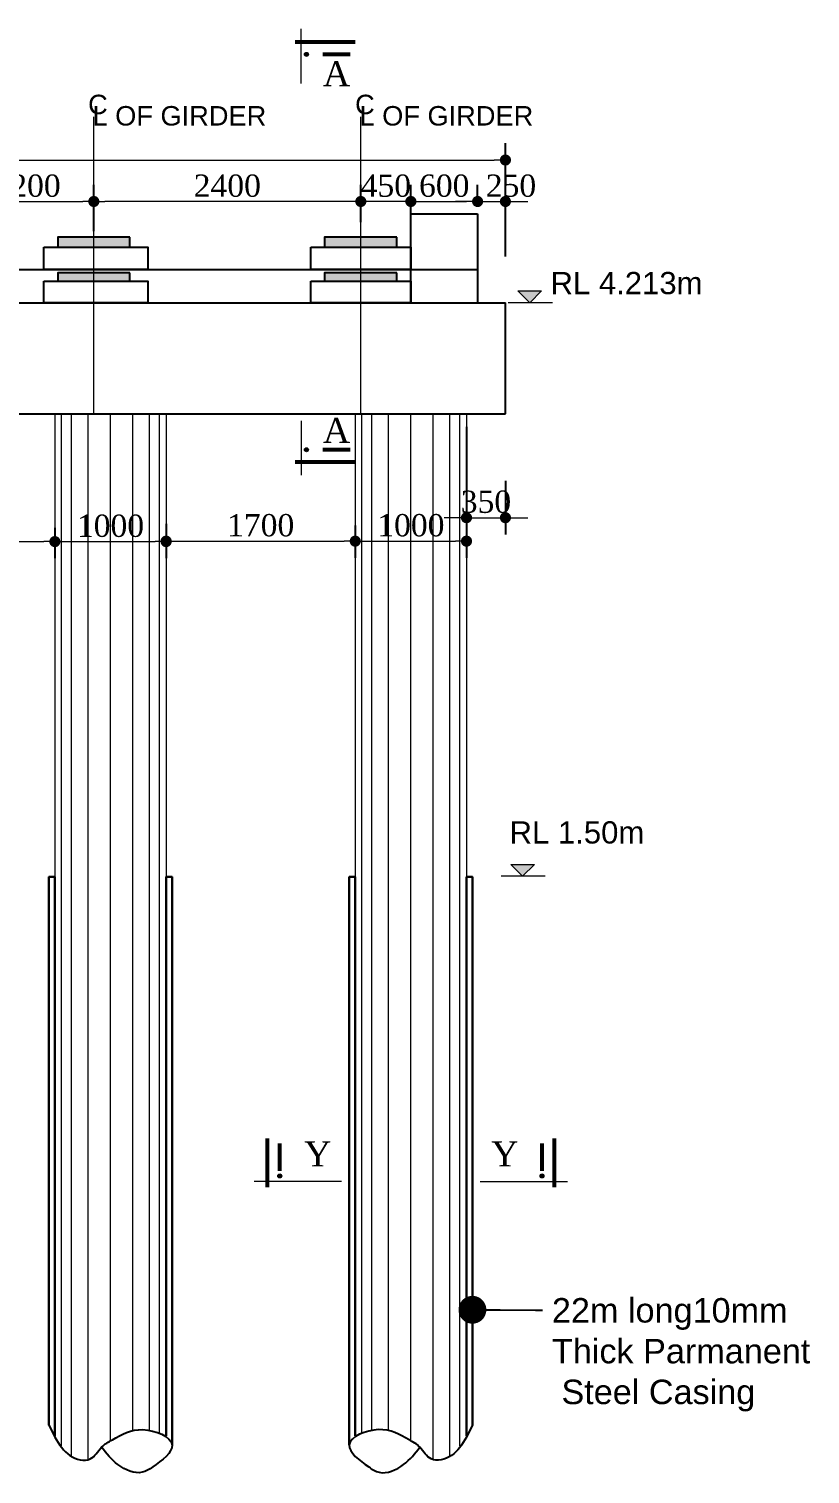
# Model space of a CAD drawing. Header units: millimetres. Extents: x -571543 to 35267, y -84886 to 197746.
# Drawn here: x -490867 to -483845, y 154071 to 167065 of the extents above; entities that cross this region are included whole.
import ezdxf

# ---------------------------------------------------------------- set-up
doc = ezdxf.new("R2010")
doc.units = ezdxf.units.MM
doc.header["$PDMODE"] = 2
doc.linetypes.add('CENTER', pattern=[2, 1.25, -0.25, 0.25, -0.25])
doc.layers.get('Defpoints').update_dxf_attribs({"lineweight": 13})
for name, color, linetype, lineweight in [('Center Line', 34, 'Continuous', 15), ('dim', 96, 'Continuous', 25), ('Dimision', 96, 'Continuous', 18), ('hatch', 65, 'Continuous', 15), ('Pile', 11, 'Continuous', 15), ('Steel Casing', 70, 'Continuous', 30), ('Text', 7, 'Continuous', 15)]:
    doc.layers.add(name, color=color, linetype=linetype, lineweight=lineweight)
doc.layers.add('Pire Line', color=11, linetype='Continuous')
doc.styles.add('ROMANS', font='arial.ttf', dxfattribs={"height": 200})
doc.styles.get("Standard").update_dxf_attribs({"font": 'times.ttf'})
doc.dimstyles.new('ISO-25', dxfattribs={"dimtxt": 175, "dimasz": 100, "dimexe": 65, "dimexo": 115.625, "dimgap": 40, "dimtad": 1, "dimtoh": 1, "dimdec": 0, "dimtxsty": 'Standard', "dimblk": 'DOT', "dimcen": 300, "dimclrd": 256, "dimclre": 256, "dimclrt": 256, "dimadec": 0, "dimazin": 0, "dimtfac": 1, "dimtdec": 0, "dimtix": 1, "dimtmove": 0, "dimatfit": 3, "dimldrblk": 'DOT', "dimfxl": 75, "dimlwd": -1, "dimarcsym": 0})

# ---------------------------------------------------------------- blocks, each defined once
blk = doc.blocks.new('_Dot')
at = {"color": 0, "linetype": 'ByBlock', "lineweight": -2}
blk.add_line((-0.5, 0), (-1, 0), dxfattribs=at)
at = {"color": 0, "linetype": 'ByBlock', "const_width": 0.5}
blk.add_lwpolyline([(-0.25, 0, 1), (0.25, 0, 1)], format="xyb", close=True, dxfattribs=at)
blk = doc.blocks.new('*D327')
at = {"layer": 'Defpoints', "color": 0, "ltscale": 3, "transparency": 16777216}
for p in [(-490284, 165513), (-491484, 165178), (-490284, 165129)]:
    blk.add_point(p, dxfattribs=at)
at = {"layer": 'Dimision', "color": 1, "lineweight": -2, "ltscale": 3, "transparency": 16777216}
for p, q in [((-491484, 165294), (-491484, 165663)), ((-490284, 165245), (-490284, 165663))]:
    blk.add_line(p, q, dxfattribs=at)
at = {"layer": 'Dimision', "ltscale": 3, "transparency": 16777216}
blk.add_line((-491384, 165513), (-490384, 165513), dxfattribs=at)
at = {"layer": 'Dimision', "ltscale": 3, "transparency": 16777216, "xscale": 100, "yscale": 100, "zscale": 100, "rotation": 180}
blk.add_blockref('_Dot', (-491484, 165513), dxfattribs=at)
at = {"layer": 'Dimision', "ltscale": 3, "transparency": 16777216, "xscale": 100, "yscale": 100, "zscale": 100}
blk.add_blockref('_Dot', (-490284, 165513), dxfattribs=at)
at = {"layer": 'Dimision', "ltscale": 3, "transparency": 16777216, "insert": (-490884, 165654), "char_height": 200, "attachment_point": 5}
blk.add_mtext('1200', dxfattribs=at)
blk = doc.blocks.new('*D328')
at = {"layer": 'Defpoints', "color": 0, "ltscale": 3, "transparency": 16777216}
for p in [(-490284, 165513), (-487884, 165215), (-490284, 165129)]:
    blk.add_point(p, dxfattribs=at)
at = {"layer": 'Dimision', "color": 1, "lineweight": -2, "ltscale": 3, "transparency": 16777216}
for p, q in [((-490284, 165245), (-490284, 165663)), ((-487884, 165331), (-487884, 165663))]:
    blk.add_line(p, q, dxfattribs=at)
at = {"layer": 'Dimision', "ltscale": 3, "transparency": 16777216}
blk.add_line((-487984, 165513), (-490184, 165513), dxfattribs=at)
at = {"layer": 'Dimision', "ltscale": 3, "transparency": 16777216, "xscale": 100, "yscale": 100, "zscale": 100, "rotation": 180}
blk.add_blockref('_Dot', (-490284, 165513), dxfattribs=at)
at = {"layer": 'Dimision', "ltscale": 3, "transparency": 16777216, "xscale": 100, "yscale": 100, "zscale": 100}
blk.add_blockref('_Dot', (-487884, 165513), dxfattribs=at)
at = {"layer": 'Dimision', "ltscale": 3, "transparency": 16777216, "insert": (-489084, 165654), "char_height": 200, "attachment_point": 5}
blk.add_mtext('2400', dxfattribs=at)
blk = doc.blocks.new('*D329')
at = {"layer": 'Defpoints', "color": 0, "ltscale": 3, "transparency": 16777216}
for p in [(-486584, 165886), (-496384, 164919), (-486584, 164989)]:
    blk.add_point(p, dxfattribs=at)
at = {"layer": 'Dimision', "color": 1, "lineweight": -2, "ltscale": 3, "transparency": 16777216}
for p, q in [((-496384, 165035), (-496384, 166036)), ((-486584, 165105), (-486584, 166036))]:
    blk.add_line(p, q, dxfattribs=at)
at = {"layer": 'Dimision', "ltscale": 3, "transparency": 16777216}
blk.add_line((-496284, 165886), (-486684, 165886), dxfattribs=at)
at = {"layer": 'Dimision', "ltscale": 3, "transparency": 16777216, "xscale": 100, "yscale": 100, "zscale": 100, "rotation": 180}
blk.add_blockref('_Dot', (-496384, 165886), dxfattribs=at)
at = {"layer": 'Dimision', "ltscale": 3, "transparency": 16777216, "xscale": 100, "yscale": 100, "zscale": 100}
blk.add_blockref('_Dot', (-486584, 165886), dxfattribs=at)
at = {"layer": 'Dimision', "ltscale": 3, "transparency": 16777216, "insert": (-491384, 166028), "char_height": 200, "attachment_point": 5}
blk.add_mtext('9800', dxfattribs=at)
blk = doc.blocks.new('*D345')
at = {"layer": 'Defpoints', "color": 0, "ltscale": 3, "transparency": 16777216}
for p in [(-486934, 163603), (-486584, 163117), (-486584, 162670)]:
    blk.add_point(p, dxfattribs=at)
at = {"layer": 'Dimision', "color": 1, "lineweight": -2, "ltscale": 3, "transparency": 16777216}
for p, q in [((-486934, 163487), (-486934, 162520)), ((-486584, 163002), (-486584, 162520))]:
    blk.add_line(p, q, dxfattribs=at)
at = {"layer": 'Dimision', "ltscale": 3, "transparency": 16777216}
for p, q in [((-487034, 162670), (-487134, 162670)), ((-486934, 162670), (-486584, 162670)), ((-486484, 162670), (-486384, 162670))]:
    blk.add_line(p, q, dxfattribs=at)
at = {"layer": 'Dimision', "ltscale": 3, "transparency": 16777216, "xscale": 100, "yscale": 100, "zscale": 100}
blk.add_blockref('_Dot', (-486934, 162670), dxfattribs=at)
at = {"layer": 'Dimision', "ltscale": 3, "transparency": 16777216, "xscale": 100, "yscale": 100, "zscale": 100, "rotation": 180}
blk.add_blockref('_Dot', (-486584, 162670), dxfattribs=at)
at = {"layer": 'Dimision', "ltscale": 3, "transparency": 16777216, "insert": (-486759, 162812), "char_height": 200, "attachment_point": 5}
blk.add_mtext('350', dxfattribs=at)
blk = doc.blocks.new('*D352')
at = {"layer": 'Defpoints', "color": 0, "ltscale": 3, "transparency": 16777216}
for p in [(-487884, 165513), (-487884, 165211), (-487434, 165145)]:
    blk.add_point(p, dxfattribs=at)
at = {"layer": 'Dimision', "color": 1, "lineweight": -2, "ltscale": 3, "transparency": 16777216}
for p, q in [((-487884, 165326), (-487884, 165663)), ((-487434, 165261), (-487434, 165663))]:
    blk.add_line(p, q, dxfattribs=at)
at = {"layer": 'Dimision', "ltscale": 3, "transparency": 16777216}
for p, q in [((-487984, 165513), (-488084, 165513)), ((-487434, 165513), (-487884, 165513)), ((-487334, 165513), (-487234, 165513))]:
    blk.add_line(p, q, dxfattribs=at)
at = {"layer": 'Dimision', "ltscale": 3, "transparency": 16777216, "xscale": 100, "yscale": 100, "zscale": 100}
blk.add_blockref('_Dot', (-487884, 165513), dxfattribs=at)
at = {"layer": 'Dimision', "ltscale": 3, "transparency": 16777216, "xscale": 100, "yscale": 100, "zscale": 100, "rotation": 180}
blk.add_blockref('_Dot', (-487434, 165513), dxfattribs=at)
at = {"layer": 'Dimision', "ltscale": 3, "transparency": 16777216, "insert": (-487659, 165654), "char_height": 200, "attachment_point": 5}
blk.add_mtext('450', dxfattribs=at)
blk = doc.blocks.new('*D353')
at = {"layer": 'Defpoints', "color": 0, "ltscale": 0.25, "transparency": 16777216}
for p in [(-486834, 165513), (-486834, 165403), (-487434, 165217)]:
    blk.add_point(p, dxfattribs=at)
at = {"layer": 'Dimision', "color": 1, "lineweight": -2, "ltscale": 0.25, "transparency": 16777216}
for p, q in [((-487434, 165332), (-487434, 165663)), ((-486834, 165519), (-486834, 165663))]:
    blk.add_line(p, q, dxfattribs=at)
at = {"layer": 'Dimision', "ltscale": 0.25, "transparency": 16777216}
blk.add_line((-487334, 165513), (-486934, 165513), dxfattribs=at)
at = {"layer": 'Dimision', "ltscale": 0.25, "transparency": 16777216, "xscale": 100, "yscale": 100, "zscale": 100, "rotation": 180}
blk.add_blockref('_Dot', (-487434, 165513), dxfattribs=at)
at = {"layer": 'Dimision', "ltscale": 0.25, "transparency": 16777216, "xscale": 100, "yscale": 100, "zscale": 100}
blk.add_blockref('_Dot', (-486834, 165513), dxfattribs=at)
at = {"layer": 'Dimision', "ltscale": 0.25, "transparency": 16777216, "insert": (-487134, 165654), "char_height": 200, "attachment_point": 5}
blk.add_mtext('600', dxfattribs=at)
blk = doc.blocks.new('*D354')
at = {"layer": 'Defpoints', "color": 0, "ltscale": 0.25, "transparency": 16777216}
for p in [(-486584, 165513), (-486834, 165403), (-486584, 164903)]:
    blk.add_point(p, dxfattribs=at)
at = {"layer": 'Dimision', "color": 1, "lineweight": -2, "ltscale": 0.25, "transparency": 16777216}
for p, q in [((-486834, 165519), (-486834, 165663)), ((-486584, 165019), (-486584, 165663))]:
    blk.add_line(p, q, dxfattribs=at)
at = {"layer": 'Dimision', "ltscale": 0.25, "transparency": 16777216}
for p, q in [((-486934, 165513), (-487034, 165513)), ((-486834, 165513), (-486584, 165513)), ((-486484, 165513), (-486384, 165513))]:
    blk.add_line(p, q, dxfattribs=at)
at = {"layer": 'Dimision', "ltscale": 0.25, "transparency": 16777216, "xscale": 100, "yscale": 100, "zscale": 100}
blk.add_blockref('_Dot', (-486834, 165513), dxfattribs=at)
at = {"layer": 'Dimision', "ltscale": 0.25, "transparency": 16777216, "xscale": 100, "yscale": 100, "zscale": 100, "rotation": 180}
blk.add_blockref('_Dot', (-486584, 165513), dxfattribs=at)
at = {"layer": 'Dimision', "ltscale": 0.25, "transparency": 16777216, "insert": (-486534, 165654), "char_height": 200, "attachment_point": 5}
blk.add_mtext('250', dxfattribs=at)
blk = doc.blocks.new('*D400')
at = {"layer": 'Defpoints', "color": 0, "ltscale": 0.25, "transparency": 16777216}
for p in [(-492334, 162721), (-490634, 162695), (-490634, 162455)]:
    blk.add_point(p, dxfattribs=at)
at = {"layer": 'Dimision', "color": 1, "lineweight": -2, "ltscale": 0.25, "transparency": 16777216}
for p, q in [((-492334, 162606), (-492334, 162305)), ((-490634, 162579), (-490634, 162305))]:
    blk.add_line(p, q, dxfattribs=at)
at = {"layer": 'Dimision', "ltscale": 0.25, "transparency": 16777216}
blk.add_line((-492234, 162455), (-490734, 162455), dxfattribs=at)
at = {"layer": 'Dimision', "ltscale": 0.25, "transparency": 16777216, "xscale": 100, "yscale": 100, "zscale": 100, "rotation": 180}
blk.add_blockref('_Dot', (-492334, 162455), dxfattribs=at)
at = {"layer": 'Dimision', "ltscale": 0.25, "transparency": 16777216, "xscale": 100, "yscale": 100, "zscale": 100}
blk.add_blockref('_Dot', (-490634, 162455), dxfattribs=at)
at = {"layer": 'Dimision', "ltscale": 0.25, "transparency": 16777216, "insert": (-491484, 162597), "char_height": 200, "attachment_point": 5}
blk.add_mtext('1700', dxfattribs=at)
blk = doc.blocks.new('*D401')
at = {"layer": 'Defpoints', "color": 0, "ltscale": 0.25, "transparency": 16777216}
for p in [(-490634, 162695), (-489634, 162731), (-489634, 162455)]:
    blk.add_point(p, dxfattribs=at)
at = {"layer": 'Dimision', "color": 1, "lineweight": -2, "ltscale": 0.25, "transparency": 16777216}
for p, q in [((-490634, 162579), (-490634, 162305)), ((-489634, 162615), (-489634, 162305))]:
    blk.add_line(p, q, dxfattribs=at)
at = {"layer": 'Dimision', "ltscale": 0.25, "transparency": 16777216}
blk.add_line((-490534, 162455), (-489734, 162455), dxfattribs=at)
at = {"layer": 'Dimision', "ltscale": 0.25, "transparency": 16777216, "xscale": 100, "yscale": 100, "zscale": 100, "rotation": 180}
blk.add_blockref('_Dot', (-490634, 162455), dxfattribs=at)
at = {"layer": 'Dimision', "ltscale": 0.25, "transparency": 16777216, "xscale": 100, "yscale": 100, "zscale": 100}
blk.add_blockref('_Dot', (-489634, 162455), dxfattribs=at)
at = {"layer": 'Dimision', "ltscale": 0.25, "transparency": 16777216, "insert": (-490134, 162596), "char_height": 200, "attachment_point": 5}
blk.add_mtext('1000', dxfattribs=at)
blk = doc.blocks.new('*D402')
at = {"layer": 'Defpoints', "color": 0, "ltscale": 0.25, "transparency": 16777216}
for p in [(-489634, 162731), (-487934, 162717), (-487934, 162459)]:
    blk.add_point(p, dxfattribs=at)
at = {"layer": 'Dimision', "color": 1, "lineweight": -2, "ltscale": 0.25, "transparency": 16777216}
for p, q in [((-489634, 162615), (-489634, 162309)), ((-487934, 162601), (-487934, 162309))]:
    blk.add_line(p, q, dxfattribs=at)
at = {"layer": 'Dimision', "ltscale": 0.25, "transparency": 16777216}
blk.add_line((-489534, 162459), (-488034, 162459), dxfattribs=at)
at = {"layer": 'Dimision', "ltscale": 0.25, "transparency": 16777216, "xscale": 100, "yscale": 100, "zscale": 100, "rotation": 180}
blk.add_blockref('_Dot', (-489634, 162459), dxfattribs=at)
at = {"layer": 'Dimision', "ltscale": 0.25, "transparency": 16777216, "xscale": 100, "yscale": 100, "zscale": 100}
blk.add_blockref('_Dot', (-487934, 162459), dxfattribs=at)
at = {"layer": 'Dimision', "ltscale": 0.25, "transparency": 16777216, "insert": (-488784, 162601), "char_height": 200, "attachment_point": 5}
blk.add_mtext('1700', dxfattribs=at)
blk = doc.blocks.new('*D403')
at = {"layer": 'Defpoints', "color": 0, "ltscale": 0.25, "transparency": 16777216}
for p in [(-486934, 162934), (-487934, 162717), (-486934, 162459)]:
    blk.add_point(p, dxfattribs=at)
at = {"layer": 'Dimision', "color": 1, "lineweight": -2, "ltscale": 0.25, "transparency": 16777216}
for p, q in [((-486934, 162818), (-486934, 162309)), ((-487934, 162601), (-487934, 162309))]:
    blk.add_line(p, q, dxfattribs=at)
at = {"layer": 'Dimision', "ltscale": 0.25, "transparency": 16777216}
blk.add_line((-487834, 162459), (-487034, 162459), dxfattribs=at)
at = {"layer": 'Dimision', "ltscale": 0.25, "transparency": 16777216, "xscale": 100, "yscale": 100, "zscale": 100, "rotation": 180}
blk.add_blockref('_Dot', (-487934, 162459), dxfattribs=at)
at = {"layer": 'Dimision', "ltscale": 0.25, "transparency": 16777216, "xscale": 100, "yscale": 100, "zscale": 100}
blk.add_blockref('_Dot', (-486934, 162459), dxfattribs=at)
at = {"layer": 'Dimision', "ltscale": 0.25, "transparency": 16777216, "insert": (-487434, 162601), "char_height": 200, "attachment_point": 5}
blk.add_mtext('1000', dxfattribs=at)

msp = doc.modelspace()

# ---------------------------------------------------------------- hatches: boundary and pattern name
at = {"layer": 'Dimision', "ltscale": 5}
for points in [[(-486471.3, 164709.1), (-486259.1, 164709.1), (-486365.2, 164603)], [(-486536.1, 159551.7), (-486323.9, 159551.7), (-486430, 159445.6)]]:
    msp.add_hatch(color=256, dxfattribs=at).paths.add_polyline_path(points)
at = {"layer": 'Pire Line', "ltscale": 3}
h = msp.add_hatch(color=256, dxfattribs=at)
h.paths.add_polyline_path([(-489958.9, 165191), (-490283.9, 165191), (-490283.9, 165101), (-489958.9, 165101)])
h.paths.add_polyline_path([(-490283.9, 165191), (-490608.9, 165191), (-490608.9, 165101), (-490283.9, 165101)])
h = msp.add_hatch(color=256, dxfattribs=at)
h.paths.add_polyline_path([(-487558.9, 165191), (-487883.9, 165191), (-487883.9, 165101), (-487558.9, 165101)])
h.paths.add_polyline_path([(-487883.9, 165191), (-488208.9, 165191), (-488208.9, 165101), (-487883.9, 165101)])
h = msp.add_hatch(color=256, dxfattribs=at)
h.paths.add_polyline_path([(-489958.9, 164872), (-490283.9, 164872), (-490283.9, 164797), (-489958.9, 164797)])
h.paths.add_polyline_path([(-490283.9, 164872), (-490608.9, 164872), (-490608.9, 164797), (-490283.9, 164797)])
h = msp.add_hatch(color=256, dxfattribs=at)
h.paths.add_polyline_path([(-487558.9, 164872), (-487883.9, 164872), (-487883.9, 164797), (-487558.9, 164797)])
h.paths.add_polyline_path([(-487883.9, 164872), (-488208.9, 164872), (-488208.9, 164797), (-487883.9, 164797)])
at = {"layer": 'Text'}
for points in [[(-488354.6, 166836, 1), (-488390.5, 166836, 1)], [(-488354.6, 163280.8, -1), (-488390.5, 163280.8, -1)], [(-488612.5, 156769.1, 1), (-488612.5, 156733.3, 1)], [(-486255.3, 156769.1, -1), (-486255.3, 156733.3, -1)]]:
    msp.add_hatch(color=256, dxfattribs=at).paths.add_polyline_path(points)

# ---------------------------------------------------------------- linework, layer by layer
at = {"layer": 'Center Line', "linetype": 'CENTER'}
for p, q in [((-490283.9, 163603), (-490283.9, 166274.9)), ((-487883.9, 163603), (-487883.9, 166274.9))]:
    msp.add_line(p, q, dxfattribs=at)
at = {"layer": 'dim', "ltscale": 30}
for points in [[(-490687.3, 154509.5), (-490405.5, 154199.7), (-490315.6, 154207.1), (-490214.5, 154313.1), (-490117.1, 154379), (-489842.9, 154470.8), (-489580.5, 154333.5), (-489754.6, 154134.7), (-489848.1, 154087), (-490067.2, 154155.7), (-490214.5, 154313.1)], [(-486880.5, 154509.5), (-487162.3, 154199.7), (-487252.2, 154207.1), (-487353.3, 154313.1), (-487450.7, 154379), (-487724.9, 154470.8), (-487987.3, 154333.5), (-487813.2, 154134.7), (-487719.7, 154087), (-487500.6, 154155.7), (-487353.3, 154313.1)]]:
    msp.add_spline(points, degree=3, dxfattribs=at)
at = {"layer": 'Dimision', "ltscale": 3}
for p, q in [((-488420.7, 166574.9), (-488420.7, 167064.8)), ((-488420.7, 163541.9), (-488420.7, 163052))]:
    msp.add_line(p, q, dxfattribs=at)
at = {"layer": 'Dimision', "ltscale": 5}
for p, q in [((-486162, 164603), (-486558.8, 164603)), ((-486226.8, 159445.6), (-486623.7, 159445.6))]:
    msp.add_line(p, q, dxfattribs=at)
for points in [[(-486471.3, 164709.1), (-486259.1, 164709.1), (-486365.2, 164603)], [(-486536.1, 159551.7), (-486323.9, 159551.7), (-486430, 159445.6)]]:
    msp.add_lwpolyline(points, close=True, dxfattribs=at)
at = {"layer": 'hatch', "ltscale": 3}
for p, q in [((-490574.3, 159440), (-490574.3, 163603)), ((-490483.9, 159440), (-490483.9, 163603)), ((-490483.9, 159440), (-490483.9, 163603)), ((-490333.9, 159440), (-490333.9, 163603)), ((-490133.9, 159440), (-490133.9, 163603)), ((-490133.9, 159440), (-490133.9, 163603)), ((-490133.9, 159440), (-490133.9, 163603)), ((-490133.9, 159440), (-490133.9, 163603)), ((-489933.9, 159440), (-489933.9, 163603)), ((-489783.9, 159440), (-489783.9, 163603)), ((-489783.9, 159440), (-489783.9, 163603)), ((-489693.5, 159440), (-489693.5, 163603)), ((-487874.3, 159440), (-487874.3, 163603)), ((-487783.9, 159440), (-487783.9, 163603)), ((-487783.9, 159440), (-487783.9, 163603)), ((-487633.9, 159440), (-487633.9, 163603)), ((-487433.9, 159440), (-487433.9, 163603)), ((-487433.9, 159440), (-487433.9, 163603)), ((-487433.9, 159440), (-487433.9, 163603)), ((-487433.9, 159440), (-487433.9, 163603)), ((-487233.9, 159440), (-487233.9, 163603)), ((-487083.9, 159440), (-487083.9, 163603)), ((-487083.9, 159440), (-487083.9, 163603)), ((-486993.5, 159440), (-486993.5, 163603)), ((-490574.3, 154325.8), (-490574.3, 159440)), ((-490483.9, 154235), (-490483.9, 159440)), ((-490483.9, 154239.5), (-490483.9, 159440)), ((-490333.9, 154197.6), (-490333.9, 159440)), ((-490133.9, 154369.7), (-490133.9, 159440)), ((-490133.9, 154369.7), (-490133.9, 159440)), ((-490133.9, 154369.7), (-490133.9, 159440)), ((-490133.9, 154369.7), (-490133.9, 159440)), ((-489933.9, 154461.6), (-489933.9, 159440)), ((-489783.9, 154464.1), (-489783.9, 159440)), ((-489783.9, 154464.1), (-489783.9, 159440)), ((-489693.5, 154437.7), (-489693.5, 159440)), ((-487874.3, 154437.7), (-487874.3, 159440)), ((-487783.9, 154464.1), (-487783.9, 159440)), ((-487783.9, 154464.1), (-487783.9, 159440)), ((-487633.9, 154461.6), (-487633.9, 159440)), ((-487433.9, 154369.7), (-487433.9, 159440)), ((-487433.9, 154369.7), (-487433.9, 159440)), ((-487433.9, 154369.7), (-487433.9, 159440)), ((-487433.9, 154369.7), (-487433.9, 159440)), ((-487233.9, 154197.6), (-487233.9, 159440)), ((-487083.9, 154235), (-487083.9, 159440)), ((-487083.9, 154239.5), (-487083.9, 159440)), ((-486993.5, 154325.8), (-486993.5, 159440))]:
    msp.add_line(p, q, dxfattribs=at)
at = {"layer": 'Pile', "ltscale": 3}
for points in [[(-490633.9, 163603), (-490633.8, 159440)], [(-489633.9, 163603), (-489634, 159440)], [(-487933.9, 163603), (-487933.8, 159440)], [(-486933.9, 163603), (-486933.9, 159633.4), (-486934.2, 154414.7)], [(-490633.8, 159440), (-490633.6, 154414.7)], [(-489634, 159440), (-489634.2, 154414.7)], [(-487933.8, 159440), (-487933.6, 154414.7)]]:
    msp.add_lwpolyline(points, dxfattribs=at)
at = {"layer": 'Pire Line', "ltscale": 3}
for p, q in [((-487433.9, 164903), (-487433.9, 165403)), ((-487433.9, 165403), (-486833.9, 165403)), ((-486833.9, 165403), (-486833.9, 164903)), ((-495533.9, 164903), (-486833.9, 164903)), ((-487433.9, 164603), (-487433.9, 164903)), ((-486833.9, 164903), (-486833.9, 164603)), ((-496383.9, 164603), (-486583.9, 164603)), ((-486583.9, 163603), (-486583.9, 164603)), ((-486583.9, 163603), (-486583.9, 164603)), ((-496383.9, 163603), (-486583.9, 163603))]:
    msp.add_line(p, q, dxfattribs=at)
at = {"layer": 'Pire Line', "ltscale": 5}
for points in [[(-489958.9, 165191), (-490608.9, 165191), (-490608.9, 165101), (-489958.9, 165101)], [(-487558.9, 165191), (-488208.9, 165191), (-488208.9, 165101), (-487558.9, 165101)], [(-489958.9, 164872), (-490608.9, 164872), (-490608.9, 164797), (-489958.9, 164797)], [(-487558.9, 164872), (-488208.9, 164872), (-488208.9, 164797), (-487558.9, 164797)]]:
    msp.add_lwpolyline(points, close=True, dxfattribs=at)
at = {"layer": 'Pire Line', "ltscale": 3}
for points in [[(-490733.9, 165101), (-489798.9, 165101), (-489798.9, 164903), (-490733.9, 164903)], [(-488333.9, 165101), (-487433.9, 165101), (-487433.9, 164903), (-488333.9, 164903)], [(-490733.9, 164797), (-489798.9, 164797), (-489798.9, 164603), (-490733.9, 164603)], [(-488333.9, 164797), (-487433.9, 164797), (-487433.9, 164603), (-488333.9, 164603)]]:
    msp.add_lwpolyline(points, close=True, dxfattribs=at)
at = {"layer": 'Steel Casing', "linetype": 'Continuous', "ltscale": 0.3}
for points in [[(-490687.3, 154509.5), (-490687.3, 159440), (-490634, 159440), (-490634, 154415.3)], [(-489580.5, 154333.5), (-489580.5, 159440), (-489633.8, 159440), (-489633.8, 154415.3)], [(-487987.3, 154333.5), (-487987.3, 159440), (-487934, 159440), (-487934, 154415.3)], [(-486880.5, 154509.5), (-486880.5, 159440), (-486933.8, 159440), (-486933.8, 154415.3)]]:
    msp.add_lwpolyline(points, dxfattribs=at)
at = {"layer": 'Text'}
for p, q in [((-488057.3, 156703.1), (-488841.4, 156703.1)), ((-486810.5, 156703.1), (-486026.4, 156703.1))]:
    msp.add_line(p, q, dxfattribs=at)
at = {"layer": 'Text', "const_width": 35.9}
for points in [[(-488475.6, 166946.2), (-487933.2, 166946.2)], [(-488227.1, 166836), (-487977.6, 166836)], [(-488227.1, 163280.8), (-487977.6, 163280.8)], [(-488475.6, 163170.6), (-487933.2, 163170.6)], [(-488722.8, 156648.2), (-488722.8, 157090.6)], [(-486145, 156648.2), (-486145, 157090.6)], [(-488612.5, 156796.7), (-488612.5, 157046.2)], [(-486255.3, 156796.7), (-486255.3, 157046.2)]]:
    msp.add_lwpolyline(points, dxfattribs=at)
at = {"layer": 'Text'}
for centre in [(-488372.6, 166836), (-488372.6, 163280.8), (-488612.5, 156751.2), (-486255.3, 156751.2)]:
    msp.add_circle(centre, 17.9, dxfattribs=at)

# ---------------------------------------------------------------- texts
for s, p in [('A', (-488224.4, 166549.9)), ('A', (-488224.4, 163342.7)), ('Y', (-488393.5, 156837.9)), ('Y', (-486711.5, 156837.9))]:
    msp.add_text(s, height=224.2, dxfattribs=at).set_placement(p)
at = {"layer": 'Text', "style": 'ROMANS'}
for s, p in [('RL 4.213m', (-486178.9, 164679.6)), ('RL 1.50m', (-486547, 159740.3))]:
    msp.add_text(s, height=200, dxfattribs=at).set_placement(p)
at = {"layer": 'Text', "attachment_point": 1, "style": 'ROMANS'}
for s, insert, char_height, width in [('C', (-490335.3, 166473), 175, 8235.459), ('C', (-487935.3, 166473), 175, 8235.459), ('L OF GIRDER', (-490295.8, 166371), 175, 8235.459), ('L OF GIRDER', (-487895.8, 166371), 175, 8235.459), ('22m long10mm Thick Parmanent  Steel Casing ', (-486165.9, 155653.4), 220, 2359.365)]:
    msp.add_mtext(s, dxfattribs=dict(at, insert=insert, char_height=char_height, width=width))

# ---------------------------------------------------------------- dimensions: what is measured, and where the dimension line sits
at = {"layer": 'Dimision', "ltscale": 3}
dim = msp.add_linear_dim(base=(-486583.9, 165885.9), p1=(-496383.9, 164919.3), p2=(-486583.9, 164989), dimstyle='ISO-25', override={"dimtxt": 200, "dimexe": 150, "dimclre": 1}, dxfattribs=at)
dim.commit()
dim.dimension.update_dxf_attribs({"geometry": '*D329', "text_midpoint": (-491383.9, 165885.9), "dimtype": 160})
for base, p1, p2, picture, middle in [((-490283.9, 165512.6), (-491483.9, 165178.2), (-490283.9, 165129), '*D327', (-490883.9, 165654.4)), ((-486583.9, 162670.4), (-486933.9, 163603), (-486583.9, 163117.1), '*D345', (-486758.9, 162812.1))]:
    dim = msp.add_linear_dim(base=base, p1=p1, p2=p2, dimstyle='ISO-25', override={"dimtxt": 200, "dimexe": 150, "dimclre": 1}, dxfattribs=at)
    dim.commit()
    dim.dimension.update_dxf_attribs({"geometry": picture, "text_midpoint": middle})
for base, p1, p2, picture, middle in [((-490283.9, 165512.6), (-487883.9, 165215.1), (-490283.9, 165129), '*D328', (-489083.9, 165654.4)), ((-487883.9, 165512.6), (-487433.9, 165145.4), (-487883.9, 165210.7), '*D352', (-487658.9, 165654.4))]:
    dim = msp.add_linear_dim(base=base, p1=p1, p2=p2, angle=180, dimstyle='ISO-25', override={"dimtxt": 200, "dimexe": 150, "dimclre": 1}, dxfattribs=at)
    dim.commit()
    dim.dimension.update_dxf_attribs({"geometry": picture, "text_midpoint": middle})
at = {"layer": 'Dimision', "ltscale": 0.25}
for base, p1, p2, picture, middle in [((-486833.9, 165512.6), (-487433.9, 165216.5), (-486833.9, 165403), '*D353', (-487133.9, 165654.4)), ((-486933.9, 162459.4), (-487933.9, 162716.8), (-486933.9, 162934.1), '*D403', (-487433.9, 162601.1)), ((-490633.9, 162454.7), (-492333.9, 162721.4), (-490633.9, 162695.1), '*D400', (-491483.9, 162596.7)), ((-489633.9, 162454.7), (-490633.9, 162695.1), (-489633.9, 162730.7), '*D401', (-490133.9, 162596.4)), ((-487933.9, 162459.4), (-489633.9, 162730.7), (-487933.9, 162716.8), '*D402', (-488783.9, 162601.4))]:
    dim = msp.add_linear_dim(base=base, p1=p1, p2=p2, angle=180, dimstyle='ISO-25', override={"dimtxt": 200, "dimexe": 150, "dimclre": 1, "dimtmove": 1}, dxfattribs=at)
    dim.commit()
    dim.dimension.update_dxf_attribs({"geometry": picture, "text_midpoint": middle})
dim = msp.add_linear_dim(base=(-486583.9, 165512.6), p1=(-486833.9, 165403), p2=(-486583.9, 164903), angle=180, dimstyle='ISO-25', override={"dimtxt": 200, "dimexe": 150, "dimclre": 1, "dimtmove": 1}, dxfattribs=at)
dim.commit()
dim.dimension.update_dxf_attribs({"geometry": '*D354', "text_midpoint": (-486533.9, 165512.6), "dimtype": 160})

# ---------------------------------------------------------------- leaders
at = {"ltscale": 0.25}
msp.add_leader([(-486880.6, 155548.2), (-486312.9, 155546.1), (-486249.3, 155546.1)], dimstyle='ISO-25', override={"dimasz": 250, "dimgap": 40, "dimtad": 0, "dimfxl": 35, "dimfxlon": 1, "dimarcsym": 2}, dxfattribs=at)

doc.saveas('drawing.dxf')
